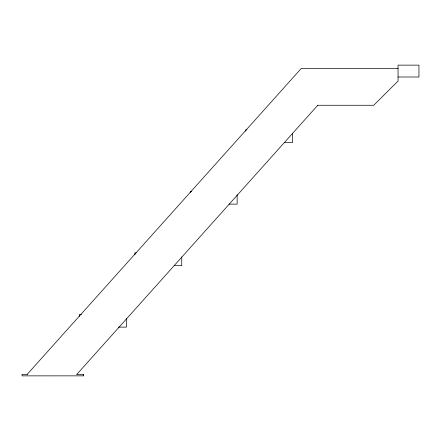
<?xml version="1.0" encoding="UTF-8"?>
<svg xmlns="http://www.w3.org/2000/svg" width="441" height="441" viewBox="0 0 441 441"><rect width="100%" height="100%" fill="white"/><g stroke="black" fill="none" stroke-linecap="round" stroke-linejoin="round"><path stroke-width="0.66" d="M27.204 374.326L301.335 68.366L398.041 68.366M76.861 374.326L317.763 105.267M398.041 76.993L418.95 76.993L418.95 65.136L398.041 65.136L398.041 81.061L373.72 105.267L317.763 105.267M246.982 129.869L245.62 129.869L245.62 131.209M284.351 142.63L292.504 142.63L292.504 133.226M191.609 191.366L190.253 191.366L190.253 192.711M228.978 204.128L237.131 204.128L237.131 194.724M136.236 252.864L134.88 252.864L134.88 254.881M174.289 265.625L181.758 265.625L181.758 256.894M81.541 314.361L79.507 314.361L79.507 316.379M118.232 327.123L126.385 327.123L126.385 318.391M27.518 374.326L22.05 374.321L22.05 375.864L83.553 375.859M76.717 374.321L83.547 374.326M83.553 374.321L83.547 375.864"/></g></svg>
